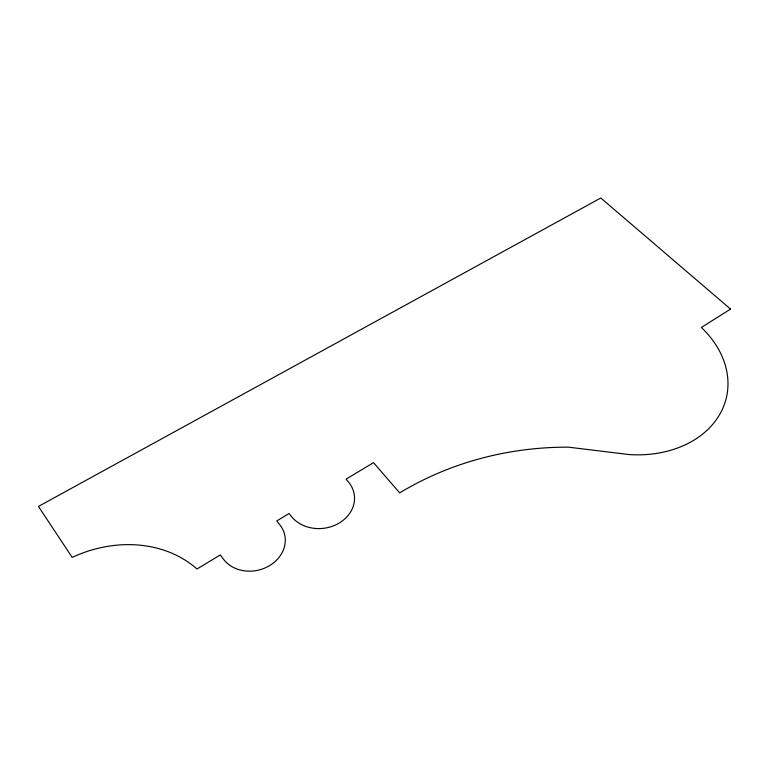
<?xml version="1.0" encoding="UTF-8"?>
<svg xmlns="http://www.w3.org/2000/svg" width="769" height="769" viewBox="0 0 769 769"><rect width="100%" height="100%" fill="white"/><g stroke="black" fill="none" stroke-linecap="round" stroke-linejoin="round"><path stroke-width="1.15" d="M730.55 309.1L701.366 327.479A103.123 79.072 12.8 0 1 719.871 414.155A103.123 79.072 12.8 0 1 628.898 454.546L568.301 447.145A352.663 321.625 37 0 0 399.688 492.891L373.494 462.65L346.088 479.154L348.405 481.903A34.49 29.068 -6.7 0 1 339.36 522.949A34.49 29.068 -6.7 0 1 291.326 516.384L289.048 513.519L276.773 520.921L279.964 524.977A33.615 28.54 -13.4 0 1 269.65 565.571A33.615 28.54 -13.4 0 1 223.443 559.15L220.309 554.93L196.979 568.993A116.677 97.769 -27.4 0 0 72.18 557.419L38.45 506.425L600.8 197.998L730.55 309.1"/></g></svg>
